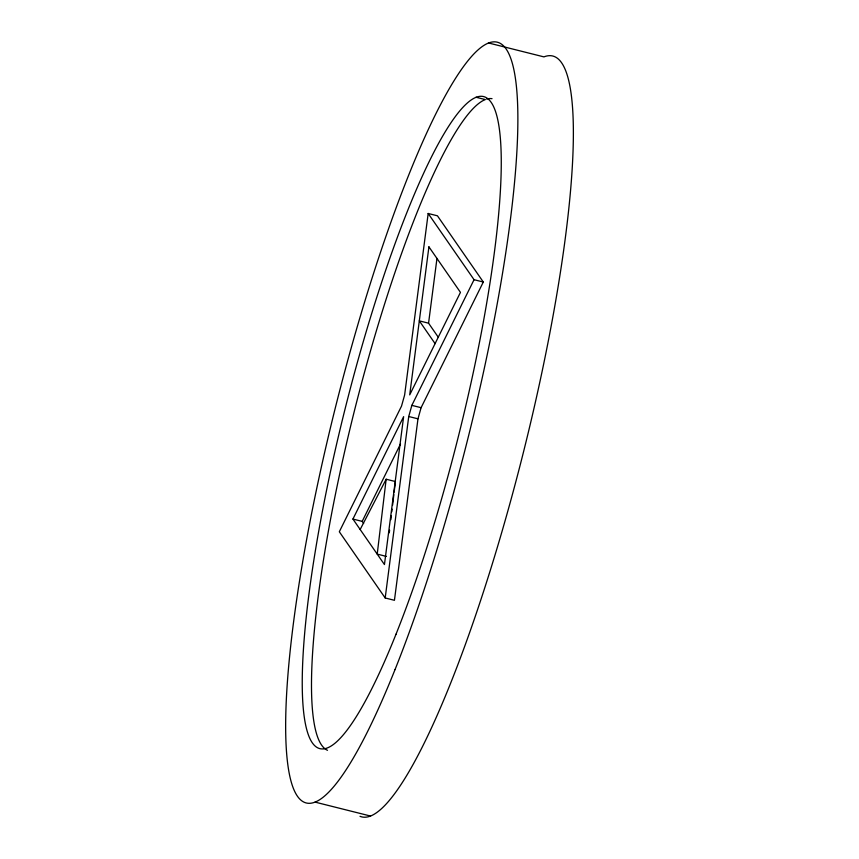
<?xml version="1.0" encoding="UTF-8"?>
<svg xmlns="http://www.w3.org/2000/svg" width="859" height="859" viewBox="0 0 859 859"><rect width="100%" height="100%" fill="white"/><g stroke="black" fill="none" stroke-linecap="round" stroke-linejoin="round"><path stroke-width="1.29" d="M394.163 492.057L395.419 481.545L386.163 479.225L377.219 554.109L386.464 556.428M389.288 532.784L389.61 530.153M390.866 519.652L391.328 515.701M391.801 511.76L392.123 509.14M392.584 505.199L393.841 494.687M428.179 213.483L404.632 394.957L401.529 406.092L339.316 531.764L385.186 597.971L394.442 600.301L417.979 418.827L421.093 407.681L483.306 282.02L437.435 215.802L428.179 213.483L474.05 279.701L483.306 282.02M385.186 597.971L408.734 416.508L411.848 405.362L474.05 279.701M438.326 337.276L428.566 323.188L436.973 258.419M352.931 519.061L403.633 416.647L384.445 564.546L352.931 519.061L362.187 521.381L363.636 523.475M362.187 521.381L400.509 443.974M360.168 529.498L386.163 479.225M488.438 42.95L543.94 56.887A392.23 68.033 -75.9 0 1 527.748 434.729A392.23 68.033 -75.9 0 1 360.018 816.308M476.036 97.25L485.281 99.569A336.127 58.294 -75.9 0 0 350.708 425.839A336.127 58.294 -75.9 0 0 327.504 750.294M428.566 323.188L419.321 320.858L435.083 343.621M411.848 405.362L421.093 407.681M408.734 416.508L417.979 418.827M315.06 802.113L370.562 816.05M486.699 99.086A336.127 58.294 -75.9 0 1 492.035 98.678M428.92 246.844L409.711 394.882L460.456 292.371L428.92 246.844M395.999 634.243A336.127 58.294 -75.9 0 0 490.629 101.63A336.127 58.294 -75.9 0 0 318.625 531.732A336.127 58.294 -75.9 0 0 395.999 634.243M395.033 669.58A392.23 68.033 -75.9 0 0 505.457 48.061A392.23 68.033 -75.9 0 0 304.752 549.953A392.23 68.033 -75.9 0 0 395.033 669.58"/></g></svg>
